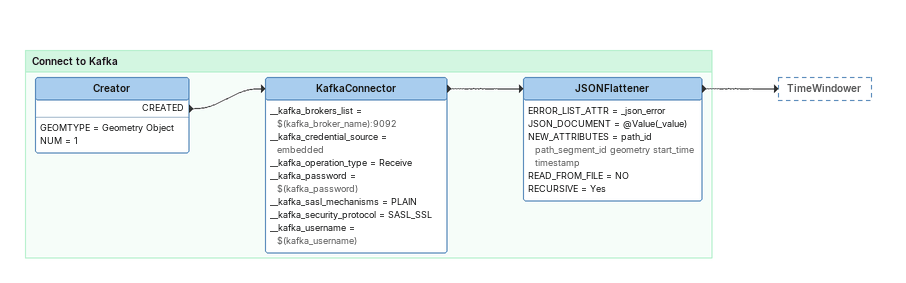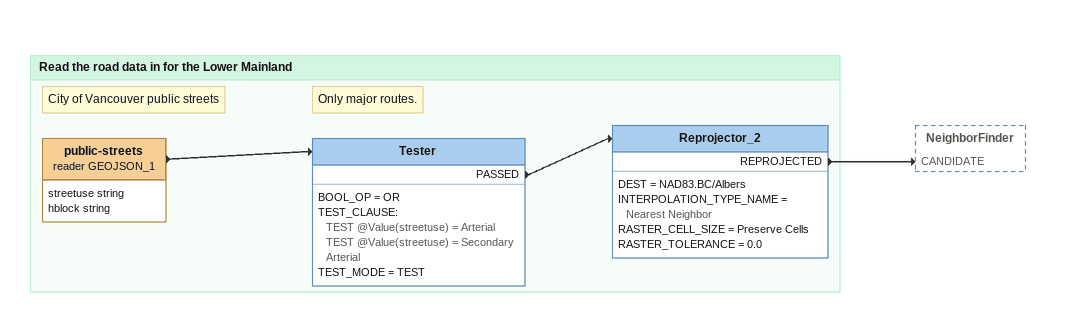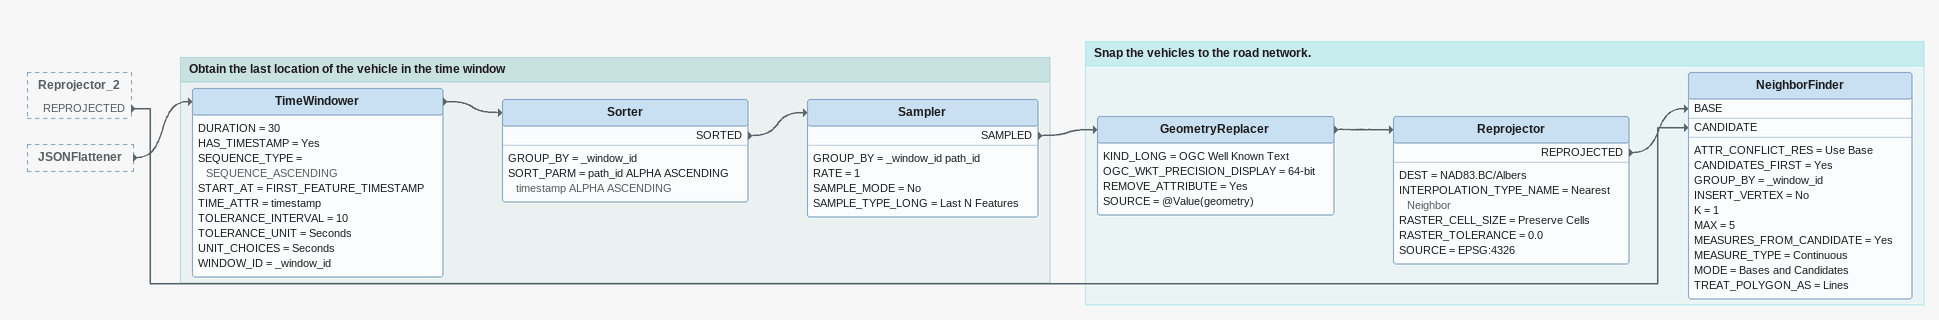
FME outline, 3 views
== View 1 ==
Bookmark: Connect to Kafka
Creator
    GEOMTYPE = Geometry Object
    NUM = 1
    CREATED -> KafkaConnector
KafkaConnector
    __kafka_brokers_list = $(kafka_broker_name):9092
    __kafka_credential_source = embedded
    __kafka_operation_type = Receive
    __kafka_password = $(kafka_password)
    __kafka_sasl_mechanisms = PLAIN
    __kafka_security_protocol = SASL_SSL
    __kafka_username = $(kafka_username)
    -> JSONFlattener
JSONFlattener
    ERROR_LIST_ATTR = _json_error
    JSON_DOCUMENT = @Value(_value)
    NEW_ATTRIBUTES = path_id path_segment_id geometry start_time timestamp
    READ_FROM_FILE = NO
    RECURSIVE = Yes
    -> TimeWindower

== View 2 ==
Bookmark: Read the road data in for the Lower Mainland
Note: City of Vancouver public streets
public-streets (reader GEOJSON_1)
    attributes: streetuse string, hblock string
    -> Tester
Note: Only major routes.
Tester
    BOOL_OP = OR
    TEST_CLAUSE:
      TEST @Value(streetuse) = Arterial
      TEST @Value(streetuse) = Secondary Arterial
    TEST_MODE = TEST
    PASSED -> Reprojector_2
Reprojector_2
    DEST = NAD83.BC/Albers
    INTERPOLATION_TYPE_NAME = Nearest Neighbor
    RASTER_CELL_SIZE = Preserve Cells
    RASTER_TOLERANCE = 0.0
    REPROJECTED -> NeighborFinder [CANDIDATE]

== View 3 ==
Reprojector_2 [outside]
    REPROJECTED -> NeighborFinder [CANDIDATE]
JSONFlattener [outside]
    -> TimeWindower

Bookmark: Obtain the last location of the vehicle in the time window
TimeWindower
    DURATION = 30
    HAS_TIMESTAMP = Yes
    SEQUENCE_TYPE = SEQUENCE_ASCENDING
    START_AT = FIRST_FEATURE_TIMESTAMP
    TIME_ATTR = timestamp
    TOLERANCE_INTERVAL = 10
    TOLERANCE_UNIT = Seconds
    UNIT_CHOICES = Seconds
    WINDOW_ID = _window_id
    -> Sorter
Sorter
    GROUP_BY = _window_id
    SORT_PARM = path_id ALPHA ASCENDING timestamp ALPHA ASCENDING
    SORTED -> Sampler
Sampler
    GROUP_BY = _window_id path_id
    RATE = 1
    SAMPLE_MODE = No
    SAMPLE_TYPE_LONG = Last N Features
    SAMPLED -> GeometryReplacer

Bookmark: Snap the vehicles to the road network.
GeometryReplacer
    KIND_LONG = OGC Well Known Text
    OGC_WKT_PRECISION_DISPLAY = 64-bit
    REMOVE_ATTRIBUTE = Yes
    SOURCE = @Value(geometry)
    -> Reprojector
Reprojector
    DEST = NAD83.BC/Albers
    INTERPOLATION_TYPE_NAME = Nearest Neighbor
    RASTER_CELL_SIZE = Preserve Cells
    RASTER_TOLERANCE = 0.0
    SOURCE = EPSG:4326
    REPROJECTED -> NeighborFinder [BASE]
NeighborFinder
    ATTR_CONFLICT_RES = Use Base
    CANDIDATES_FIRST = Yes
    GROUP_BY = _window_id
    INSERT_VERTEX = No
    K = 1
    MAX = 5
    MEASURES_FROM_CANDIDATE = Yes
    MEASURE_TYPE = Continuous
    MODE = Bases and Candidates
    TREAT_POLYGON_AS = Lines
